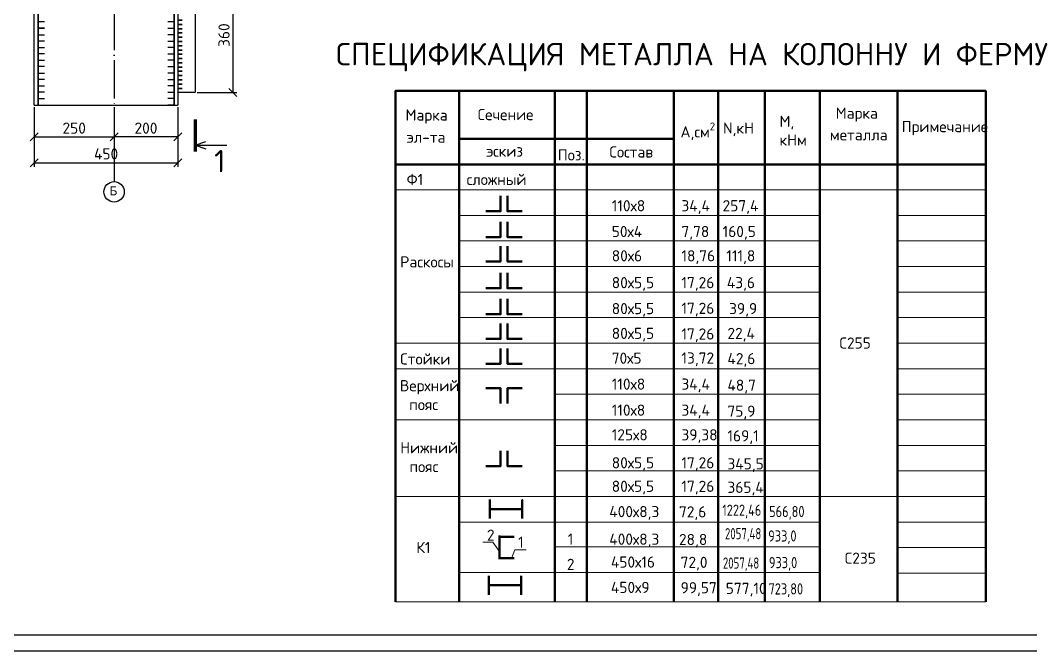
# Model space of a CAD drawing. Header units: millimetres. Extents: x -258606 to -95372, y 16759 to 83244.
# Drawn here: x -125755.6 to -125438.9, y 41751.8 to 41949.3 of the extents above; entities that cross this region are included whole.
import ezdxf

# ---------------------------------------------------------------- set-up
doc = ezdxf.new("R2010")
doc.units = ezdxf.units.MM
doc.header["$LTSCALE"] = 0.5
doc.linetypes.add('ACAD_ISO04W100', pattern=[30, 24, -3, 0, -3])
for name, color, linetype, lineweight in [('0.25-STAMP', 10, 'Continuous', 25), ('0.3-STAMP', 7, 'Continuous', 30), ('Разрез', 7, 'Continuous', 120), ('ТОЛСТЫЕ', 1, 'Continuous', 50), ('ТОНКИЕе', 7, 'Continuous', 5)]:
    doc.layers.add(name, color=color, linetype=linetype, lineweight=lineweight)
for name, color, linetype in [('Осевые', 7, 'ACAD_ISO04W100'), ('оси', 7, 'ACAD_ISO04W100'), ('текст', 7, 'Continuous'), ('тонкие', 7, 'Continuous')]:
    doc.layers.add(name, color=color, linetype=linetype)
doc.styles.add('Наклонный', font='isocpeur.ttf', dxfattribs={"height": 3.5})
doc.styles.add('Прямой 7мм', font='isocpeur.ttf', dxfattribs={"height": 7})
doc.styles.add('РАЗМЕРЫ_30', font='txt.shx', dxfattribs={"width": 0.6, "height": 3})
doc.styles.add('Текст 3', font='isocpeur.ttf', dxfattribs={"height": 3})
doc.dimstyles.new('РАЗМЕРЫ_10', dxfattribs={"dimtxt": 3, "dimasz": 2.5, "dimexe": 1.25, "dimexo": 0.625, "dimgap": 1, "dimtad": 3, "dimdec": 1, "dimlfac": 10, "dimrnd": 1, "dimdsep": 46, "dimtxsty": 'РАЗМЕРЫ_30', "dimblk1": 'OBLIQUE', "dimblk2": 'OBLIQUE', "dimsah": 1, "dimcen": 2.5, "dimclrt": 256, "dimadec": 0, "dimazin": 0, "dimtfac": 1, "dimtdec": 1, "dimtmove": 0, "dimatfit": 3, "dimfxl": 1, "dimtolj": 1, "dimarcsym": 0})

# ---------------------------------------------------------------- blocks, each defined once
blk = doc.blocks.new('_Oblique')
at = {"color": 0, "linetype": 'ByBlock', "lineweight": -2}
blk.add_line((-0.5, -0.5), (0.5, 0.5), dxfattribs=at)
blk = doc.blocks.new('*D1239')
at = {"color": 0, "lineweight": -2, "transparency": 16777216}
for p, q in [((-125700.06, 41962.63), (-125687.69, 41962.63)), ((-125688.94, 41962.63), (-125688.94, 41926.63)), ((-125700.06, 41926.63), (-125687.69, 41926.63))]:
    blk.add_line(p, q, dxfattribs=at)
at = {"layer": 'Defpoints', "color": 0, "transparency": 16777216}
for p in [(-125700.69, 41962.63), (-125700.69, 41926.63), (-125688.94, 41926.63)]:
    blk.add_point(p, dxfattribs=at)
at = {"color": 0, "lineweight": -2, "transparency": 16777216, "xscale": 2.5, "yscale": 2.5, "zscale": 2.5}
for p, rotation in [((-125688.94, 41962.63), 90), ((-125688.94, 41926.63), 270)]:
    blk.add_blockref('_Oblique', p, dxfattribs=dict(at, rotation=rotation))
at = {"transparency": 16777216, "insert": (-125691.69, 41944.63), "char_height": 3.5, "attachment_point": 5, "rotation": 90, "style": 'Наклонный'}
blk.add_mtext('\\A1;360', dxfattribs=at)
blk = doc.blocks.new('*D1240')
at = {"color": 0, "lineweight": -2, "transparency": 16777216}
for p, q in [((-125751.14, 41922.07), (-125751.14, 41911.51)), ((-125726.14, 41922.07), (-125726.14, 41911.51)), ((-125751.14, 41912.76), (-125726.14, 41912.76))]:
    blk.add_line(p, q, dxfattribs=at)
at = {"layer": 'Defpoints', "color": 0, "transparency": 16777216}
for p in [(-125751.14, 41922.69), (-125726.14, 41922.69), (-125726.14, 41912.76)]:
    blk.add_point(p, dxfattribs=at)
at = {"color": 0, "lineweight": -2, "transparency": 16777216, "xscale": 2.5, "yscale": 2.5, "zscale": 2.5, "rotation": 180}
blk.add_blockref('_Oblique', (-125751.14, 41912.76), dxfattribs=at)
at = {"color": 0, "lineweight": -2, "transparency": 16777216, "xscale": 2.5, "yscale": 2.5, "zscale": 2.5}
blk.add_blockref('_Oblique', (-125726.14, 41912.76), dxfattribs=at)
at = {"transparency": 16777216, "insert": (-125738.64, 41915.51), "char_height": 3.5, "attachment_point": 5, "style": 'Наклонный'}
blk.add_mtext('\\A1;250', dxfattribs=at)
blk = doc.blocks.new('*D1241')
at = {"color": 0, "lineweight": -2, "transparency": 16777216}
for p, q in [((-125726.14, 41922.07), (-125726.14, 41911.51)), ((-125706.14, 41922.07), (-125706.14, 41911.51)), ((-125706.14, 41912.76), (-125726.14, 41912.76))]:
    blk.add_line(p, q, dxfattribs=at)
at = {"layer": 'Defpoints', "color": 0, "transparency": 16777216}
for p in [(-125726.14, 41922.69), (-125706.14, 41922.69), (-125726.14, 41912.76)]:
    blk.add_point(p, dxfattribs=at)
at = {"color": 0, "lineweight": -2, "transparency": 16777216, "xscale": 2.5, "yscale": 2.5, "zscale": 2.5, "rotation": 180}
blk.add_blockref('_Oblique', (-125726.14, 41912.76), dxfattribs=at)
at = {"color": 0, "lineweight": -2, "transparency": 16777216, "xscale": 2.5, "yscale": 2.5, "zscale": 2.5}
blk.add_blockref('_Oblique', (-125706.14, 41912.76), dxfattribs=at)
at = {"transparency": 16777216, "insert": (-125716.14, 41915.51), "char_height": 3.5, "attachment_point": 5, "style": 'Наклонный'}
blk.add_mtext('\\A1;200', dxfattribs=at)
blk = doc.blocks.new('*D1242')
at = {"color": 0, "lineweight": -2, "transparency": 16777216}
for p, q in [((-125751.14, 41922.07), (-125751.14, 41903.44)), ((-125706.14, 41922.07), (-125706.14, 41903.44)), ((-125751.14, 41904.69), (-125706.14, 41904.69))]:
    blk.add_line(p, q, dxfattribs=at)
at = {"layer": 'Defpoints', "color": 0, "transparency": 16777216}
for p in [(-125751.14, 41922.69), (-125706.14, 41922.69), (-125706.14, 41904.69)]:
    blk.add_point(p, dxfattribs=at)
at = {"color": 0, "lineweight": -2, "transparency": 16777216, "xscale": 2.5, "yscale": 2.5, "zscale": 2.5, "rotation": 180}
blk.add_blockref('_Oblique', (-125751.14, 41904.69), dxfattribs=at)
at = {"color": 0, "lineweight": -2, "transparency": 16777216, "xscale": 2.5, "yscale": 2.5, "zscale": 2.5}
blk.add_blockref('_Oblique', (-125706.14, 41904.69), dxfattribs=at)
at = {"transparency": 16777216, "insert": (-125728.64, 41907.44), "char_height": 3.5, "attachment_point": 5, "style": 'Наклонный'}
blk.add_mtext('\\A1;450', dxfattribs=at)

msp = doc.modelspace()

# ---------------------------------------------------------------- linework, layer by layer
for p, q in [((-125749.93987, 41922.69386), (-125749.93987, 42042.50585)), ((-125707.33987, 42042.50585), (-125707.33987, 41922.69386)), ((-125747.93987, 41948.76691), (-125749.93987, 41948.76691)), ((-125747.93987, 41946.76691), (-125749.93987, 41946.76691)), ((-125749.93987, 41946.76691), (-125747.93987, 41946.76691)), ((-125707.33987, 41948.76691), (-125709.33987, 41948.76691)), ((-125709.33987, 41946.76691), (-125707.33987, 41946.76691)), ((-125709.33987, 41946.76691), (-125707.33987, 41946.76691)), ((-125704.80651, 41949.2998), (-125706.13985, 41949.2998)), ((-125706.13985, 41949.29979), (-125704.80651, 41949.29979)), ((-125706.13985, 41947.96646), (-125704.80651, 41947.96646)), ((-125704.80651, 41947.96646), (-125706.13985, 41947.96646)), ((-125749.93987, 41944.76691), (-125747.93987, 41944.76691)), ((-125707.33987, 41944.76691), (-125709.33987, 41944.76691)), ((-125704.80652, 41946.63313), (-125706.13986, 41946.63313)), ((-125706.13986, 41946.63313), (-125704.80652, 41946.63313)), ((-125706.13986, 41945.2998), (-125704.80652, 41945.2998)), ((-125704.80652, 41945.29979), (-125706.13986, 41945.29979)), ((-125704.80652, 41943.96647), (-125706.13986, 41943.96647)), ((-125706.13986, 41943.96646), (-125704.80652, 41943.96646)), ((-125704.80651, 41946.63313), (-125706.13985, 41946.63313)), ((-125706.13985, 41946.63313), (-125704.80651, 41946.63313)), ((-125704.80651, 41945.2998), (-125706.13985, 41945.2998)), ((-125706.13985, 41945.29979), (-125704.80651, 41945.29979)), ((-125704.80651, 41945.29979), (-125706.13985, 41945.29979)), ((-125706.13985, 41943.96647), (-125704.80651, 41943.96647)), ((-125704.80651, 41943.96646), (-125706.13985, 41943.96646)), ((-125747.93987, 41942.76691), (-125749.93987, 41942.76691)), ((-125749.93987, 41940.76691), (-125747.93987, 41940.76691)), ((-125709.33987, 41942.76691), (-125707.33987, 41942.76691)), ((-125707.33987, 41940.76691), (-125709.33987, 41940.76691)), ((-125704.80652, 41942.63313), (-125706.13986, 41942.63313)), ((-125704.80652, 41942.63313), (-125706.13986, 41942.63313)), ((-125706.13986, 41942.63312), (-125704.80652, 41942.63312)), ((-125706.13986, 41941.2998), (-125704.80652, 41941.2998)), ((-125704.80652, 41941.29979), (-125706.13986, 41941.29979)), ((-125704.80651, 41942.63313), (-125706.13985, 41942.63313)), ((-125706.13985, 41942.63313), (-125704.80651, 41942.63313)), ((-125704.80651, 41941.29979), (-125706.13985, 41941.29979)), ((-125747.93987, 41938.76691), (-125749.93987, 41938.76691)), ((-125709.33987, 41938.76691), (-125707.33987, 41938.76691)), ((-125704.80653, 41938.63312), (-125706.13987, 41938.63312)), ((-125706.13987, 41938.63312), (-125704.80653, 41938.63312)), ((-125706.13987, 41937.29979), (-125704.80653, 41937.29979)), ((-125704.80653, 41937.29978), (-125706.13987, 41937.29978)), ((-125704.80652, 41939.96646), (-125706.13986, 41939.96646)), ((-125706.13986, 41939.96646), (-125704.80652, 41939.96646)), ((-125704.80652, 41938.63312), (-125706.13986, 41938.63312)), ((-125749.93987, 41936.76691), (-125747.93987, 41936.76691)), ((-125747.93987, 41934.76691), (-125749.93987, 41934.76691)), ((-125707.33987, 41936.76691), (-125709.33987, 41936.76691)), ((-125709.33987, 41934.76691), (-125707.33987, 41934.76691)), ((-125704.80653, 41935.96646), (-125706.13987, 41935.96646)), ((-125706.13987, 41935.96645), (-125704.80653, 41935.96645)), ((-125704.80653, 41934.63312), (-125706.13987, 41934.63312)), ((-125704.80653, 41934.63312), (-125706.13987, 41934.63312)), ((-125706.13987, 41934.63311), (-125704.80653, 41934.63311)), ((-125749.93987, 41932.76691), (-125747.93987, 41932.76691)), ((-125707.33987, 41932.76691), (-125709.33987, 41932.76691)), ((-125706.13987, 41933.29979), (-125704.80653, 41933.29979)), ((-125704.80653, 41933.29978), (-125706.13987, 41933.29978)), ((-125704.80653, 41931.96645), (-125706.13987, 41931.96645)), ((-125706.13987, 41931.96645), (-125704.80653, 41931.96645)), ((-125747.93987, 41930.76691), (-125749.93987, 41930.76691)), ((-125749.93987, 41928.76691), (-125747.93987, 41928.76691)), ((-125709.33987, 41930.76691), (-125707.33987, 41930.76691)), ((-125707.33987, 41928.76691), (-125709.33987, 41928.76691)), ((-125704.80653, 41930.63312), (-125706.13987, 41930.63312)), ((-125706.13987, 41930.63311), (-125704.80653, 41930.63311)), ((-125704.80653, 41930.63311), (-125706.13987, 41930.63311)), ((-125706.13987, 41929.29979), (-125704.80653, 41929.29979)), ((-125704.80653, 41929.29978), (-125706.13987, 41929.29978)), ((-125704.80653, 41927.96645), (-125706.13987, 41927.96645)), ((-125706.13987, 41927.96645), (-125704.80653, 41927.96645)), ((-125747.93987, 41926.76691), (-125749.93987, 41926.76691)), ((-125749.93987, 41924.76691), (-125747.93987, 41924.76691)), ((-125709.33987, 41926.76691), (-125707.33987, 41926.76691)), ((-125709.33987, 41926.76691), (-125707.33987, 41926.76691)), ((-125707.33987, 41924.76691), (-125709.33987, 41924.76691)), ((-125700.68916, 41926.63312), (-125706.13987, 41926.63312)), ((-125704.80653, 41926.63311), (-125706.13987, 41926.63311)), ((-125751.13987, 41922.69386), (-125706.13987, 41922.69386)), ((-125709.33987, 41922.76691), (-125707.33987, 41922.76691))]:
    msp.add_line(p, q)
at = {"layer": '0.25-STAMP', "color": 0}
msp.add_lwpolyline([(-125999.35286, 41751.8386), (-125158.35286, 41751.8386), (-125158.35286, 42345.8386), (-125999.35286, 42345.8386), (-125999.35286, 41751.8386)], dxfattribs=at)
at = {"layer": '0.3-STAMP', "color": 0}
msp.add_lwpolyline([(-125979.35286, 41756.8386), (-125163.35286, 41756.8386), (-125163.35286, 42340.8386), (-125979.35286, 42340.8386), (-125979.35286, 41756.8386)], dxfattribs=at)
at = {"layer": 'Осевые'}
msp.add_line((-125726.13987, 42042.50585), (-125726.13987, 41922.69386), dxfattribs=at)
at = {"layer": 'оси', "ltscale": 20}
msp.add_line((-125726.13987, 41911.50668), (-125726.13987, 41898.76475), dxfattribs=at)
at = {"layer": 'Разрез', "extrusion": (-1.34631e-16, -3.16371e-09, 1)}
msp.add_line((-125700.69728, 41918.18331), (-125700.69728, 41908.18331), dxfattribs=at)
at = {"layer": 'текст', "ltscale": 20}
msp.add_circle((-125726.13987, 41895.56475), 3.2, dxfattribs=at)
at = {"layer": 'ТОЛСТЫЕ'}
for points in [[(-125637.99127, 41767.12862), (-125637.99127, 41927.16301), (-125452.99127, 41927.16301), (-125452.99127, 41767.12862)], [(-125617.99127, 41927.16301), (-125617.99127, 41767.12862)], [(-125587.99127, 41927.16301), (-125587.99127, 41767.12862)], [(-125577.99127, 41927.16301), (-125577.99127, 41767.12862)], [(-125550.76403, 41927.16301), (-125550.76403, 41767.12862)], [(-125536.84459, 41927.16301), (-125536.84459, 41767.12862)], [(-125522.24978, 41927.1468), (-125522.24978, 41767.12862)], [(-125505.01932, 41927.16301), (-125505.01932, 41767.12862)], [(-125480.69672, 41927.16301), (-125480.69672, 41767.12862)], [(-125617.99127, 41912.16301), (-125550.76403, 41912.16301)], [(-125637.99127, 41904.16301), (-125452.99127, 41904.16301)], [(-125605.00812, 41894.26095), (-125605.00812, 41889.45506), (-125609.62659, 41889.45506)], [(-125602.86725, 41894.26095), (-125602.86725, 41889.45506), (-125598.24878, 41889.45506)], [(-125605.00812, 41886.17805), (-125605.00812, 41881.37216), (-125609.62659, 41881.37216)], [(-125602.86725, 41886.17805), (-125602.86725, 41881.37216), (-125598.24878, 41881.37216)], [(-125605.00812, 41878.5802), (-125605.00812, 41873.77431), (-125609.62659, 41873.77431)], [(-125602.86725, 41878.5802), (-125602.86725, 41873.77431), (-125598.24878, 41873.77431)], [(-125605.00812, 41870.17399), (-125605.00812, 41865.3681), (-125609.62659, 41865.3681)], [(-125602.86725, 41870.17399), (-125602.86725, 41865.3681), (-125598.24878, 41865.3681)], [(-125605.00812, 41862.0463), (-125605.00812, 41857.24041), (-125609.62659, 41857.24041)], [(-125602.86725, 41862.0463), (-125602.86725, 41857.24041), (-125598.24878, 41857.24041)], [(-125605.00812, 41854.2867), (-125605.00812, 41849.48081), (-125609.62659, 41849.48081)], [(-125602.86725, 41854.2867), (-125602.86725, 41849.48081), (-125598.24878, 41849.48081)], [(-125605.00812, 41846.51735), (-125605.00812, 41841.71146), (-125609.62659, 41841.71146)], [(-125602.86725, 41846.51735), (-125602.86725, 41841.71146), (-125598.24878, 41841.71146)], [(-125605.00812, 41829.26345), (-125605.00812, 41834.06934), (-125609.62659, 41834.06934)], [(-125602.86725, 41829.26345), (-125602.86725, 41834.06934), (-125598.24878, 41834.06934)], [(-125605.00812, 41814.48065), (-125605.00812, 41809.67476), (-125609.62659, 41809.67476)], [(-125602.86725, 41814.48065), (-125602.86725, 41809.67476), (-125598.24878, 41809.67476)], [(-125608.34428, 41799.18699), (-125608.34428, 41793.2822)], [(-125608.34428, 41796.2346), (-125598.2199, 41796.2346), (-125598.2199, 41799.06063), (-125598.2199, 41793.23532)], [(-125605.32167, 41787.96439), (-125605.32167, 41783.2751), (-125605.32167, 41780.55076)], [(-125605.32167, 41787.54139), (-125600.81456, 41787.54139)], [(-125605.32167, 41780.82684), (-125600.81456, 41780.82684)], [(-125608.70229, 41775.31368), (-125608.70229, 41769.40889)], [(-125608.70229, 41772.36128), (-125598.57791, 41772.36128), (-125598.57791, 41775.18732), (-125598.57791, 41769.362)]]:
    msp.add_lwpolyline(points, dxfattribs=at)
at = {"layer": 'тонкие'}
for p, q in [((-125751.13987, 41922.69386), (-125751.13987, 42042.50585)), ((-125749.93987, 42042.50585), (-125749.93987, 41922.69386)), ((-125707.33987, 41922.69386), (-125707.33987, 42042.50585)), ((-125706.13987, 42042.50585), (-125706.13987, 41922.69386)), ((-125700.68916, 41962.63312), (-125700.68916, 41926.63312))]:
    msp.add_line(p, q, dxfattribs=at)
at = {"layer": 'тонкие', "extrusion": (-1.34631e-16, -3.16371e-09, 1)}
for q in [(-125697.39396, 41911.37378), (-125690.84289, 41910.18331), (-125697.39396, 41908.99284)]:
    msp.add_line((-125700.69728, 41910.18331), q, dxfattribs=at)
at = {"layer": 'ТОНКИЕе'}
for points in [[(-125726.13987, 41922.69386), (-125706.13987, 41922.69386), (-125706.13987, 42053.60013)], [(-125637.99127, 41927.16301), (-125452.99127, 41927.16301), (-125452.99127, 41829.12019), (-125452.99127, 41767.12862)], [(-125637.99127, 41927.16301), (-125637.99127, 41803.71994)], [(-125637.99127, 41927.16301), (-125637.99127, 41904.16301), (-125452.99127, 41904.16301)], [(-125637.99127, 41927.16301), (-125617.99127, 41927.16301), (-125617.99127, 41767.12862)], [(-125617.99127, 41927.16301), (-125587.99127, 41927.16301), (-125587.99127, 41767.12862)], [(-125587.99127, 41927.16301), (-125577.99127, 41927.16301), (-125577.99127, 41767.12862)], [(-125565.76403, 41927.16301), (-125550.76403, 41927.16301), (-125550.76403, 41767.12862)], [(-125536.84459, 41927.16301), (-125536.84459, 41767.12862)], [(-125522.24978, 41927.1468), (-125522.24978, 41767.12862)], [(-125505.01932, 41927.16301), (-125505.01932, 41767.12862)], [(-125480.69672, 41927.16301), (-125480.69672, 41767.12862)], [(-125637.99127, 41919.16301), (-125637.99127, 41896.16301), (-125452.99127, 41896.16301)], [(-125617.99127, 41904.16301), (-125617.99127, 41912.16301), (-125550.76403, 41912.16301)], [(-125637.99127, 41911.16301), (-125637.99127, 41888.16301)], [(-125637.99127, 41904.16301), (-125637.99127, 41896.16301), (-125452.99127, 41896.16301)], [(-125637.99127, 41903.16301), (-125637.99127, 41880.16301)], [(-125637.99127, 41896.16301), (-125637.99127, 41888.16301)], [(-125637.99127, 41895.16301), (-125637.99127, 41872.16301)], [(-125637.99127, 41888.16301), (-125637.99127, 41880.16301)], [(-125637.99127, 41887.16301), (-125637.99127, 41864.16301)], [(-125617.99127, 41888.16301), (-125505.01932, 41888.16301)], [(-125617.99127, 41888.16301), (-125505.01932, 41888.16301)], [(-125480.69672, 41888.16301), (-125452.99127, 41888.16301)], [(-125480.69672, 41888.16301), (-125452.99127, 41888.16301)], [(-125637.99127, 41880.16301), (-125637.99127, 41872.16301)], [(-125637.99127, 41879.16301), (-125637.99127, 41856.16301)], [(-125617.99127, 41880.16301), (-125505.01932, 41880.16301)], [(-125617.99127, 41880.16301), (-125505.01932, 41880.16301)], [(-125480.69672, 41880.16301), (-125452.99127, 41880.16301)], [(-125480.69672, 41880.16301), (-125452.99127, 41880.16301)], [(-125637.99127, 41872.16301), (-125637.99127, 41864.16301)], [(-125617.99127, 41872.16301), (-125505.01932, 41872.16301)], [(-125617.99127, 41872.16301), (-125505.01932, 41872.16301)], [(-125480.69672, 41872.16301), (-125452.99127, 41872.16301)], [(-125480.69672, 41872.16301), (-125452.99127, 41872.16301)], [(-125637.99127, 41864.16301), (-125637.99127, 41856.16301)], [(-125637.99127, 41863.16301), (-125637.99127, 41840.16301), (-125505.01932, 41840.16301)], [(-125617.99127, 41864.16301), (-125505.01932, 41864.16301)], [(-125617.99127, 41864.16301), (-125505.01932, 41864.16301)], [(-125480.69672, 41864.16301), (-125452.99127, 41864.16301)], [(-125480.69672, 41864.16301), (-125452.99127, 41864.16301)], [(-125637.99127, 41856.16301), (-125637.99127, 41848.16301), (-125505.01932, 41848.16301)], [(-125637.99127, 41855.16301), (-125637.99127, 41832.16301), (-125637.99127, 41832.16301)], [(-125617.99127, 41856.16301), (-125505.01932, 41856.16301)], [(-125617.99127, 41856.16301), (-125505.01932, 41856.16301)], [(-125480.69672, 41856.16301), (-125452.99127, 41856.16301)], [(-125480.69672, 41856.16301), (-125452.99127, 41856.16301)], [(-125637.99127, 41848.16301), (-125637.99127, 41840.16301), (-125505.01932, 41840.16301)], [(-125637.99127, 41847.16301), (-125637.99127, 41824.16301), (-125505.01932, 41824.16301)], [(-125480.69672, 41848.16301), (-125452.99127, 41848.16301)], [(-125637.99127, 41840.16301), (-125637.99127, 41832.16301), (-125637.9972, 41832.16301)], [(-125637.99127, 41839.16301), (-125637.99127, 41816.16301)], [(-125480.69672, 41840.16301), (-125452.99127, 41840.16301)], [(-125480.69672, 41840.16301), (-125452.99127, 41840.16301)], [(-125637.99127, 41832.16301), (-125637.99127, 41824.16301), (-125505.01932, 41824.16301)], [(-125587.99127, 41832.16301), (-125505.01932, 41832.16301)], [(-125587.99127, 41832.16301), (-125505.01932, 41832.16301)], [(-125480.69672, 41832.16301), (-125452.99127, 41832.16301)], [(-125480.69672, 41832.16301), (-125452.99127, 41832.16301)], [(-125637.99127, 41824.16301), (-125637.99127, 41816.16301)], [(-125480.69672, 41824.16301), (-125452.99127, 41824.16301)], [(-125480.69672, 41824.16301), (-125452.99127, 41824.16301)], [(-125637.99127, 41823.16301), (-125637.99127, 41800.16301), (-125452.99127, 41800.16301)], [(-125637.99127, 41816.16301), (-125637.99127, 41808.16301)], [(-125637.99127, 41815.16301), (-125637.99127, 41792.16301)], [(-125587.99127, 41816.16301), (-125505.01932, 41816.16301)], [(-125587.99127, 41816.16301), (-125505.01932, 41816.16301)], [(-125480.69672, 41816.16301), (-125452.99127, 41816.16301)], [(-125480.69672, 41816.16301), (-125452.99127, 41816.16301)], [(-125637.99127, 41808.16301), (-125637.99127, 41800.16301), (-125452.99127, 41800.16301)], [(-125587.99127, 41808.16301), (-125505.01932, 41808.16301)], [(-125480.69672, 41808.16301), (-125452.99127, 41808.16301)], [(-125637.99127, 41807.16301), (-125637.99127, 41784.16301)], [(-125637.99127, 41800.16301), (-125637.99127, 41792.16301)], [(-125637.99127, 41799.16301), (-125637.99127, 41776.16301)], [(-125637.99127, 41792.16301), (-125637.99127, 41784.16301)], [(-125587.99127, 41792.16301), (-125617.99127, 41792.16301)], [(-125587.99127, 41792.16301), (-125505.01932, 41792.16301)], [(-125587.99127, 41792.16301), (-125505.01932, 41792.16301)], [(-125480.69672, 41792.16301), (-125452.99127, 41792.16301)], [(-125480.69672, 41792.16301), (-125452.99127, 41792.16301)], [(-125605.35892, 41782.90003), (-125607.47394, 41785.89939), (-125610.57294, 41785.89939)], [(-125637.99127, 41784.16301), (-125637.99127, 41776.16301)], [(-125601.60014, 41780.77264), (-125600.56714, 41783.4771), (-125596.97635, 41783.4771)], [(-125587.99127, 41784.40204), (-125505.01932, 41784.40204)], [(-125587.99127, 41784.40204), (-125505.01932, 41784.40204)], [(-125480.69672, 41784.16301), (-125452.99127, 41784.16301)], [(-125480.69672, 41784.16301), (-125452.99127, 41784.16301)], [(-125637.99127, 41776.16301), (-125637.99127, 41768.16301)], [(-125617.99127, 41776.40204), (-125505.01932, 41776.40204)], [(-125480.69672, 41776.16301), (-125452.99127, 41776.16301)], [(-125480.69672, 41776.16301), (-125452.99127, 41776.16301)], [(-125637.99127, 41775.12862), (-125637.99127, 41767.12862), (-125452.99127, 41767.12862)]]:
    msp.add_lwpolyline(points, dxfattribs=at)

# ---------------------------------------------------------------- texts
at = {"layer": 'текст', "linetype": 'Continuous', "ltscale": 20}
msp.add_text('Б', height=2.8, dxfattribs=at).set_placement((-125727.5569, 41894.46491))
at = {"layer": 'тонкие', "extrusion": (-1.34631e-16, -3.16371e-09, 1), "style": 'Прямой 7мм'}
msp.add_text('1', height=7, dxfattribs=at).set_placement((-125694.7729, 41901.68257, -0.00013))
at = {"layer": 'ТОНКИЕе', "color": 0, "insert": (-125656.60823, 41942.17748), "char_height": 7, "attachment_point": 1, "style": 'Текст 3'}
msp.add_mtext_dynamic_manual_height_columns('СПЕЦИФИКАЦИЯ МЕТАЛЛА НА КОЛОННУ И ФЕРМУ', width=597.424223, gutter_width=35, heights=[0], dxfattribs=at)
at = {"layer": 'ТОНКИЕе', "char_height": 3.5, "attachment_point": 1, "style": 'Наклонный'}
for s, width, insert in [('Марка', 11.4370987, (-125634.82941, 41921.36279)), ('Сечение', 11.4370987, (-125612.19693, 41921.49787)), ('Марка', 11.4370987, (-125500.01964, 41921.95956)), ('М, кНм', 11.4370987, (-125517.64675, 41919.38372)), ('\\A1;А,см{\\H0.7x;\\S2^ ;}', 11.4370987, (-125548.64508, 41917.28143)), ('N,кН', 11.4370987, (-125535.33353, 41917.28962)), ('Примечание', 11.4370987, (-125479.33154, 41917.73267)), ('эл-та', 11.4370987, (-125634.47595, 41914.41905)), ('металла', 11.4370987, (-125501.84734, 41915.16624)), ('эскиз', 11.4370987, (-125609.57681, 41910.06283)), ('Поз.', 11.4370987, (-125587.08571, 41908.88027)), ('Состав', 11.4370987, (-125570.90814, 41909.8)), ('Ф1', 11.4370987, (-125634.47595, 41901.18865)), ('сложный', 11.4370987, (-125615.65584, 41901.18865)), ('110х8', 11.4370987, (-125570.19249, 41892.95534)), ('34,4', 11.4370987, (-125548.36269, 41892.95534)), ('257,4', 11.4370987, (-125535.45781, 41892.95534)), ('50х4', 11.4370987, (-125570.19249, 41884.87244)), ('7,78', 11.4370987, (-125548.36269, 41884.87244)), ('160,5', 11.4370987, (-125535.45781, 41884.87244)), ('80х6', 11.4370987, (-125570.19249, 41877.27459)), ('18,76', 11.4370987, (-125548.36269, 41877.27459)), ('111,8', 11.4370987, (-125534.29597, 41877.27459)), ('Раскосы', 11.4370987, (-125636.48456, 41875.37534)), ('80х5,5', 11.4370987, (-125570.19249, 41868.86838)), ('17,26', 11.4370987, (-125548.36269, 41868.86838)), ('43,6', 11.4370987, (-125534.12152, 41868.86838)), ('80х5,5', 11.4370987, (-125570.19249, 41860.74068)), ('17,26', 11.4370987, (-125548.36269, 41860.84386)), ('39,9', 11.4370987, (-125533.42336, 41860.74068)), ('80х5,5', 11.4370987, (-125570.19249, 41852.98109)), ('17,26', 11.4370987, (-125548.36269, 41852.79722)), ('22,4', 11.4370987, (-125533.9467, 41852.98109)), ('С255', 11.4370987, (-125498.82582, 41849.95901)), ('Стойки', 11.4370987, (-125636.48456, 41844.96477)), ('70х5', 16.1445026, (-125570.19249, 41845.22568)), ('13,72', 11.4370987, (-125548.36269, 41845.26751)), ('42,6', 11.4370987, (-125533.9467, 41845.07492)), ('Верхний', 11.4370987, (-125636.57008, 41836.6105)), ('110х8', 11.4370987, (-125570.19249, 41837.0966)), ('34,4', 11.4370987, (-125548.36269, 41837.0966)), ('48,7', 11.4370987, (-125533.9467, 41836.74697)), ('пояс', 11.4370987, (-125633.67327, 41830.69734)), ('110х8', 11.4370987, (-125570.19249, 41828.93997)), ('34,4', 11.4370987, (-125548.36269, 41828.93997)), ('75,9', 11.4370987, (-125533.9467, 41828.62206)), ('125х8', 11.4370987, (-125570.19249, 41821.22465)), ('39,38', 11.4370987, (-125548.36269, 41821.22465)), ('169,1', 11.4370987, (-125533.9467, 41820.90674)), ('Нижний', 11.4370987, (-125636.48456, 41817.17954)), ('80х5,5', 11.4370987, (-125570.19249, 41812.45731)), ('17,26', 11.4370987, (-125548.36269, 41812.45731)), ('345,5', 11.4370987, (-125533.9467, 41812.1394)), ('пояс', 11.4370987, (-125633.58776, 41811.26638)), ('80х5,5', 11.4370987, (-125570.19249, 41805.09283)), ('17,26', 11.4370987, (-125548.36269, 41805.09283)), ('365,4', 11.4370987, (-125533.9467, 41804.77493)), ('400х8,3', 11.4370987, (-125570.95983, 41797.16766)), ('72,6', 11.4370987, (-125549.1296, 41797.07767)), ('{\\W0.8;1222,46}', 20.3878551, (-125535.54859, 41797.61048)), ('{\\W0.8;566,80}', 20.3878551, (-125520.86579, 41797.188)), ('2', 2.4593582, (-125609.31495, 41789.78416)), ('1', 2.4593582, (-125583.99127, 41788.57092)), ('400х8,3', 11.4370987, (-125570.95983, 41788.53362)), ('28,8', 11.4370987, (-125549.1296, 41788.44363)), ('{\\W0.7;2057,48}', 11.4370987, (-125534.71365, 41790.26084)), ('{\\W0.8;933,0}', 20.3878551, (-125521.16452, 41789.53765)), ('К1', 11.4370987, (-125631.43011, 41785.91103)), ('1', 2.4593582, (-125599.53452, 41787.60762)), ('С235', 11.4370987, (-125497.16763, 41782.58646)), ('2', 2.4593582, (-125584.25085, 41780.65499)), ('450х16', 11.4370987, (-125570.44827, 41781.37533)), ('72,0', 11.4370987, (-125548.61804, 41781.28534)), ('{\\W0.7;2057,48}', 11.4370987, (-125535.35975, 41781.06022)), ('{\\W0.8;933,0}', 20.3878551, (-125520.95321, 41781.19541)), ('450х9', 13.4901745, (-125570.44675, 41773.42908)), ('99,57', 11.4370987, (-125548.61652, 41773.33909)), ('577,10', 11.4370987, (-125534.45825, 41773.13208)), ('{\\W0.8;723,80}', 20.3878551, (-125521.05886, 41772.95878))]:
    msp.add_mtext_dynamic_manual_height_columns(s, width=width, gutter_width=17.5, heights=[0], dxfattribs=dict(at, insert=insert))

# ---------------------------------------------------------------- dimensions: what is measured, and where the dimension line sits
dim = msp.add_linear_dim(base=(-125688.93633, 41926.63312), p1=(-125700.68916, 41962.63312), p2=(-125700.68916, 41926.63312), angle=90, dimstyle='РАЗМЕРЫ_10', override={"dimtxsty": 'Наклонный'})
dim.commit()
dim.dimension.update_dxf_attribs({"geometry": '*D1239', "text_midpoint": (-125688.93633, 41944.63312), "dimtype": 160})
dim = msp.add_linear_dim(base=(-125726.13987, 41912.75668), p1=(-125751.13987, 41922.69386), p2=(-125726.13987, 41922.69386), dimstyle='РАЗМЕРЫ_10', override={"dimtxsty": 'Наклонный'})
dim.commit()
dim.dimension.update_dxf_attribs({"geometry": '*D1240', "text_midpoint": (-125738.63987, 41915.50668)})
for base, p1, p2, text, picture, middle in [((-125706.13987, 41904.6945), (-125751.13987, 41922.69386), (-125706.13987, 41922.69386), '450', '*D1242', (-125728.63987, 41907.4445)), ((-125726.13987, 41912.75668), (-125706.13987, 41922.69386), (-125726.13987, 41922.69386), '200', '*D1241', (-125716.13987, 41915.50668))]:
    dim = msp.add_linear_dim(base=base, p1=p1, p2=p2, text=text, dimstyle='РАЗМЕРЫ_10', override={"dimtxsty": 'Наклонный'})
    dim.commit()
    dim.dimension.update_dxf_attribs({"geometry": picture, "text_midpoint": middle})

doc.saveas('drawing.dxf')
